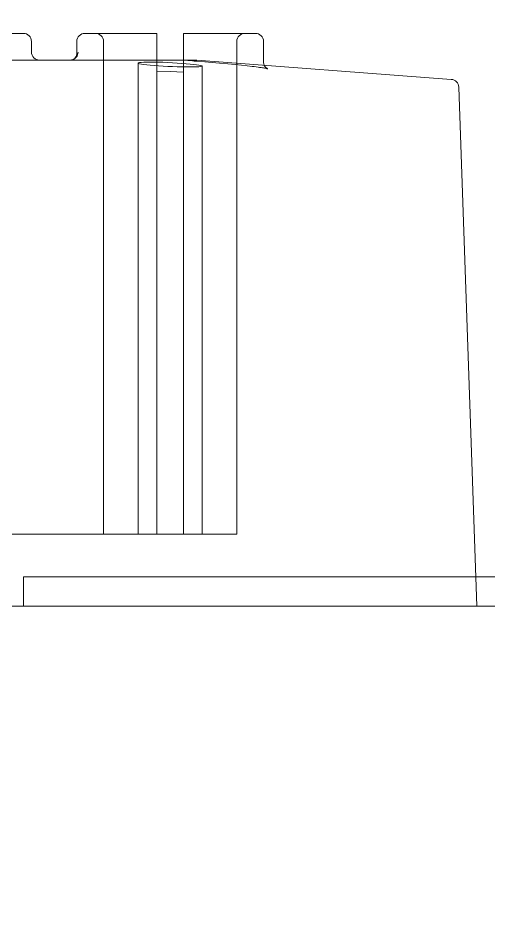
# Model space of a CAD drawing. Header units: millimetres. Extents: x -672 to 672, y -225 to 223.
# Drawn here: x 349.28 to 366.93, y -127.51 to -93.48 of the extents above; entities that cross this region are included whole.
import ezdxf
from ezdxf.lldxf.tags import DXFTag

# ---------------------------------------------------------------- set-up
doc = ezdxf.new("R2010")
doc.units = ezdxf.units.MM
doc.header["$MEASUREMENT"] = 0
doc.layers.add('layer 1', color=7, linetype='Continuous')
tags = doc.linetypes.add('New Line163', pattern=[0.2, 0.1, -0.1]).pattern_tags.tags
tags[6:7] = [DXFTag(74, 4), DXFTag(75, 0), DXFTag(340, '0'), DXFTag(46, 1.0), DXFTag(50, 0.0), DXFTag(44, 0.0), DXFTag(45, 0.0)]
tags[4:5] = [DXFTag(74, 4), DXFTag(75, 0), DXFTag(340, '0'), DXFTag(46, 1.0), DXFTag(50, 0.0), DXFTag(44, 0.0), DXFTag(45, 0.0)]
tags = doc.linetypes.add('New Line166', pattern=[0.2, 0.1, -0.1]).pattern_tags.tags
tags[6:7] = [DXFTag(74, 4), DXFTag(75, 0), DXFTag(340, '0'), DXFTag(46, 1.0), DXFTag(50, 0.0), DXFTag(44, 0.0), DXFTag(45, 0.0)]
tags[4:5] = [DXFTag(74, 4), DXFTag(75, 0), DXFTag(340, '0'), DXFTag(46, 1.0), DXFTag(50, 0.0), DXFTag(44, 0.0), DXFTag(45, 0.0)]
tags = doc.linetypes.add('New Line167', pattern=[0.2, 0.1, -0.1]).pattern_tags.tags
tags[6:7] = [DXFTag(74, 4), DXFTag(75, 0), DXFTag(340, '0'), DXFTag(46, 1.0), DXFTag(50, 0.0), DXFTag(44, 0.0), DXFTag(45, 0.0)]
tags[4:5] = [DXFTag(74, 4), DXFTag(75, 0), DXFTag(340, '0'), DXFTag(46, 1.0), DXFTag(50, 0.0), DXFTag(44, 0.0), DXFTag(45, 0.0)]
tags = doc.linetypes.add('New Line168', pattern=[0.2, 0.1, -0.1]).pattern_tags.tags
tags[6:7] = [DXFTag(74, 4), DXFTag(75, 0), DXFTag(340, '0'), DXFTag(46, 1.0), DXFTag(50, 0.0), DXFTag(44, 0.0), DXFTag(45, 0.0)]
tags[4:5] = [DXFTag(74, 4), DXFTag(75, 0), DXFTag(340, '0'), DXFTag(46, 1.0), DXFTag(50, 0.0), DXFTag(44, 0.0), DXFTag(45, 0.0)]
tags = doc.linetypes.add('New Line169', pattern=[0.2, 0.1, -0.1]).pattern_tags.tags
tags[6:7] = [DXFTag(74, 4), DXFTag(75, 0), DXFTag(340, '0'), DXFTag(46, 1.0), DXFTag(50, 0.0), DXFTag(44, 0.0), DXFTag(45, 0.0)]
tags[4:5] = [DXFTag(74, 4), DXFTag(75, 0), DXFTag(340, '0'), DXFTag(46, 1.0), DXFTag(50, 0.0), DXFTag(44, 0.0), DXFTag(45, 0.0)]
tags = doc.linetypes.add('New Line172', pattern=[0.2, 0.1, -0.1]).pattern_tags.tags
tags[6:7] = [DXFTag(74, 4), DXFTag(75, 0), DXFTag(340, '0'), DXFTag(46, 1.0), DXFTag(50, 0.0), DXFTag(44, 0.0), DXFTag(45, 0.0)]
tags[4:5] = [DXFTag(74, 4), DXFTag(75, 0), DXFTag(340, '0'), DXFTag(46, 1.0), DXFTag(50, 0.0), DXFTag(44, 0.0), DXFTag(45, 0.0)]
tags = doc.linetypes.add('New Line181', pattern=[0.2, 0.1, -0.1]).pattern_tags.tags
tags[6:7] = [DXFTag(74, 4), DXFTag(75, 0), DXFTag(340, '0'), DXFTag(46, 1.0), DXFTag(50, 0.0), DXFTag(44, 0.0), DXFTag(45, 0.0)]
tags[4:5] = [DXFTag(74, 4), DXFTag(75, 0), DXFTag(340, '0'), DXFTag(46, 1.0), DXFTag(50, 0.0), DXFTag(44, 0.0), DXFTag(45, 0.0)]
tags = doc.linetypes.add('New Line183', pattern=[0.2, 0.1, -0.1]).pattern_tags.tags
tags[6:7] = [DXFTag(74, 4), DXFTag(75, 0), DXFTag(340, '0'), DXFTag(46, 1.0), DXFTag(50, 0.0), DXFTag(44, 0.0), DXFTag(45, 0.0)]
tags[4:5] = [DXFTag(74, 4), DXFTag(75, 0), DXFTag(340, '0'), DXFTag(46, 1.0), DXFTag(50, 0.0), DXFTag(44, 0.0), DXFTag(45, 0.0)]
tags = doc.linetypes.add('New Line184', pattern=[0.2, 0.1, -0.1]).pattern_tags.tags
tags[6:7] = [DXFTag(74, 4), DXFTag(75, 0), DXFTag(340, '0'), DXFTag(46, 1.0), DXFTag(50, 0.0), DXFTag(44, 0.0), DXFTag(45, 0.0)]
tags[4:5] = [DXFTag(74, 4), DXFTag(75, 0), DXFTag(340, '0'), DXFTag(46, 1.0), DXFTag(50, 0.0), DXFTag(44, 0.0), DXFTag(45, 0.0)]
tags = doc.linetypes.add('New Line188', pattern=[0.2, 0.1, -0.1]).pattern_tags.tags
tags[6:7] = [DXFTag(74, 4), DXFTag(75, 0), DXFTag(340, '0'), DXFTag(46, 1.0), DXFTag(50, 0.0), DXFTag(44, 0.0), DXFTag(45, 0.0)]
tags[4:5] = [DXFTag(74, 4), DXFTag(75, 0), DXFTag(340, '0'), DXFTag(46, 1.0), DXFTag(50, 0.0), DXFTag(44, 0.0), DXFTag(45, 0.0)]
tags = doc.linetypes.add('New Line189', pattern=[0.2, 0.1, -0.1]).pattern_tags.tags
tags[6:7] = [DXFTag(74, 4), DXFTag(75, 0), DXFTag(340, '0'), DXFTag(46, 1.0), DXFTag(50, 0.0), DXFTag(44, 0.0), DXFTag(45, 0.0)]
tags[4:5] = [DXFTag(74, 4), DXFTag(75, 0), DXFTag(340, '0'), DXFTag(46, 1.0), DXFTag(50, 0.0), DXFTag(44, 0.0), DXFTag(45, 0.0)]
tags = doc.linetypes.add('New Line191', pattern=[0.2, 0.1, -0.1]).pattern_tags.tags
tags[6:7] = [DXFTag(74, 4), DXFTag(75, 0), DXFTag(340, '0'), DXFTag(46, 1.0), DXFTag(50, 0.0), DXFTag(44, 0.0), DXFTag(45, 0.0)]
tags[4:5] = [DXFTag(74, 4), DXFTag(75, 0), DXFTag(340, '0'), DXFTag(46, 1.0), DXFTag(50, 0.0), DXFTag(44, 0.0), DXFTag(45, 0.0)]
tags = doc.linetypes.add('New Line192', pattern=[0.2, 0.1, -0.1]).pattern_tags.tags
tags[6:7] = [DXFTag(74, 4), DXFTag(75, 0), DXFTag(340, '0'), DXFTag(46, 1.0), DXFTag(50, 0.0), DXFTag(44, 0.0), DXFTag(45, 0.0)]
tags[4:5] = [DXFTag(74, 4), DXFTag(75, 0), DXFTag(340, '0'), DXFTag(46, 1.0), DXFTag(50, 0.0), DXFTag(44, 0.0), DXFTag(45, 0.0)]
tags = doc.linetypes.add('New Line193', pattern=[0.2, 0.1, -0.1]).pattern_tags.tags
tags[6:7] = [DXFTag(74, 4), DXFTag(75, 0), DXFTag(340, '0'), DXFTag(46, 1.0), DXFTag(50, 0.0), DXFTag(44, 0.0), DXFTag(45, 0.0)]
tags[4:5] = [DXFTag(74, 4), DXFTag(75, 0), DXFTag(340, '0'), DXFTag(46, 1.0), DXFTag(50, 0.0), DXFTag(44, 0.0), DXFTag(45, 0.0)]
tags = doc.linetypes.add('New Line209', pattern=[0.2, 0.1, -0.1]).pattern_tags.tags
tags[6:7] = [DXFTag(74, 4), DXFTag(75, 0), DXFTag(340, '0'), DXFTag(46, 1.0), DXFTag(50, 0.0), DXFTag(44, 0.0), DXFTag(45, 0.0)]
tags[4:5] = [DXFTag(74, 4), DXFTag(75, 0), DXFTag(340, '0'), DXFTag(46, 1.0), DXFTag(50, 0.0), DXFTag(44, 0.0), DXFTag(45, 0.0)]
tags = doc.linetypes.add('New Line210', pattern=[0.2, 0.1, -0.1]).pattern_tags.tags
tags[6:7] = [DXFTag(74, 4), DXFTag(75, 0), DXFTag(340, '0'), DXFTag(46, 1.0), DXFTag(50, 0.0), DXFTag(44, 0.0), DXFTag(45, 0.0)]
tags[4:5] = [DXFTag(74, 4), DXFTag(75, 0), DXFTag(340, '0'), DXFTag(46, 1.0), DXFTag(50, 0.0), DXFTag(44, 0.0), DXFTag(45, 0.0)]
tags = doc.linetypes.add('New Line211', pattern=[0.2, 0.1, -0.1]).pattern_tags.tags
tags[6:7] = [DXFTag(74, 4), DXFTag(75, 0), DXFTag(340, '0'), DXFTag(46, 1.0), DXFTag(50, 0.0), DXFTag(44, 0.0), DXFTag(45, 0.0)]
tags[4:5] = [DXFTag(74, 4), DXFTag(75, 0), DXFTag(340, '0'), DXFTag(46, 1.0), DXFTag(50, 0.0), DXFTag(44, 0.0), DXFTag(45, 0.0)]
tags = doc.linetypes.add('New Line212', pattern=[0.2, 0.1, -0.1]).pattern_tags.tags
tags[6:7] = [DXFTag(74, 4), DXFTag(75, 0), DXFTag(340, '0'), DXFTag(46, 1.0), DXFTag(50, 0.0), DXFTag(44, 0.0), DXFTag(45, 0.0)]
tags[4:5] = [DXFTag(74, 4), DXFTag(75, 0), DXFTag(340, '0'), DXFTag(46, 1.0), DXFTag(50, 0.0), DXFTag(44, 0.0), DXFTag(45, 0.0)]
tags = doc.linetypes.add('New Line213', pattern=[0.2, 0.1, -0.1]).pattern_tags.tags
tags[6:7] = [DXFTag(74, 4), DXFTag(75, 0), DXFTag(340, '0'), DXFTag(46, 1.0), DXFTag(50, 0.0), DXFTag(44, 0.0), DXFTag(45, 0.0)]
tags[4:5] = [DXFTag(74, 4), DXFTag(75, 0), DXFTag(340, '0'), DXFTag(46, 1.0), DXFTag(50, 0.0), DXFTag(44, 0.0), DXFTag(45, 0.0)]
tags = doc.linetypes.add('New Line214', pattern=[0.2, 0.1, -0.1]).pattern_tags.tags
tags[6:7] = [DXFTag(74, 4), DXFTag(75, 0), DXFTag(340, '0'), DXFTag(46, 1.0), DXFTag(50, 0.0), DXFTag(44, 0.0), DXFTag(45, 0.0)]
tags[4:5] = [DXFTag(74, 4), DXFTag(75, 0), DXFTag(340, '0'), DXFTag(46, 1.0), DXFTag(50, 0.0), DXFTag(44, 0.0), DXFTag(45, 0.0)]
tags = doc.linetypes.add('New Line215', pattern=[0.2, 0.1, -0.1]).pattern_tags.tags
tags[6:7] = [DXFTag(74, 4), DXFTag(75, 0), DXFTag(340, '0'), DXFTag(46, 1.0), DXFTag(50, 0.0), DXFTag(44, 0.0), DXFTag(45, 0.0)]
tags[4:5] = [DXFTag(74, 4), DXFTag(75, 0), DXFTag(340, '0'), DXFTag(46, 1.0), DXFTag(50, 0.0), DXFTag(44, 0.0), DXFTag(45, 0.0)]
tags = doc.linetypes.add('New Line216', pattern=[0.2, 0.1, -0.1]).pattern_tags.tags
tags[6:7] = [DXFTag(74, 4), DXFTag(75, 0), DXFTag(340, '0'), DXFTag(46, 1.0), DXFTag(50, 0.0), DXFTag(44, 0.0), DXFTag(45, 0.0)]
tags[4:5] = [DXFTag(74, 4), DXFTag(75, 0), DXFTag(340, '0'), DXFTag(46, 1.0), DXFTag(50, 0.0), DXFTag(44, 0.0), DXFTag(45, 0.0)]
tags = doc.linetypes.add('New Line217', pattern=[0.2, 0.1, -0.1]).pattern_tags.tags
tags[6:7] = [DXFTag(74, 4), DXFTag(75, 0), DXFTag(340, '0'), DXFTag(46, 1.0), DXFTag(50, 0.0), DXFTag(44, 0.0), DXFTag(45, 0.0)]
tags[4:5] = [DXFTag(74, 4), DXFTag(75, 0), DXFTag(340, '0'), DXFTag(46, 1.0), DXFTag(50, 0.0), DXFTag(44, 0.0), DXFTag(45, 0.0)]
tags = doc.linetypes.add('New Line218', pattern=[0.2, 0.1, -0.1]).pattern_tags.tags
tags[6:7] = [DXFTag(74, 4), DXFTag(75, 0), DXFTag(340, '0'), DXFTag(46, 1.0), DXFTag(50, 0.0), DXFTag(44, 0.0), DXFTag(45, 0.0)]
tags[4:5] = [DXFTag(74, 4), DXFTag(75, 0), DXFTag(340, '0'), DXFTag(46, 1.0), DXFTag(50, 0.0), DXFTag(44, 0.0), DXFTag(45, 0.0)]
tags = doc.linetypes.add('New Line219', pattern=[0.2, 0.1, -0.1]).pattern_tags.tags
tags[6:7] = [DXFTag(74, 4), DXFTag(75, 0), DXFTag(340, '0'), DXFTag(46, 1.0), DXFTag(50, 0.0), DXFTag(44, 0.0), DXFTag(45, 0.0)]
tags[4:5] = [DXFTag(74, 4), DXFTag(75, 0), DXFTag(340, '0'), DXFTag(46, 1.0), DXFTag(50, 0.0), DXFTag(44, 0.0), DXFTag(45, 0.0)]
tags = doc.linetypes.add('New Line220', pattern=[0.2, 0.1, -0.1]).pattern_tags.tags
tags[6:7] = [DXFTag(74, 4), DXFTag(75, 0), DXFTag(340, '0'), DXFTag(46, 1.0), DXFTag(50, 0.0), DXFTag(44, 0.0), DXFTag(45, 0.0)]
tags[4:5] = [DXFTag(74, 4), DXFTag(75, 0), DXFTag(340, '0'), DXFTag(46, 1.0), DXFTag(50, 0.0), DXFTag(44, 0.0), DXFTag(45, 0.0)]
tags = doc.linetypes.add('New Line221', pattern=[0.2, 0.1, -0.1]).pattern_tags.tags
tags[6:7] = [DXFTag(74, 4), DXFTag(75, 0), DXFTag(340, '0'), DXFTag(46, 1.0), DXFTag(50, 0.0), DXFTag(44, 0.0), DXFTag(45, 0.0)]
tags[4:5] = [DXFTag(74, 4), DXFTag(75, 0), DXFTag(340, '0'), DXFTag(46, 1.0), DXFTag(50, 0.0), DXFTag(44, 0.0), DXFTag(45, 0.0)]
tags = doc.linetypes.add('New Line226', pattern=[0.2, 0.1, -0.1]).pattern_tags.tags
tags[6:7] = [DXFTag(74, 4), DXFTag(75, 0), DXFTag(340, '0'), DXFTag(46, 1.0), DXFTag(50, 0.0), DXFTag(44, 0.0), DXFTag(45, 0.0)]
tags[4:5] = [DXFTag(74, 4), DXFTag(75, 0), DXFTag(340, '0'), DXFTag(46, 1.0), DXFTag(50, 0.0), DXFTag(44, 0.0), DXFTag(45, 0.0)]
tags = doc.linetypes.add('New Line227', pattern=[0.2, 0.1, -0.1]).pattern_tags.tags
tags[6:7] = [DXFTag(74, 4), DXFTag(75, 0), DXFTag(340, '0'), DXFTag(46, 1.0), DXFTag(50, 0.0), DXFTag(44, 0.0), DXFTag(45, 0.0)]
tags[4:5] = [DXFTag(74, 4), DXFTag(75, 0), DXFTag(340, '0'), DXFTag(46, 1.0), DXFTag(50, 0.0), DXFTag(44, 0.0), DXFTag(45, 0.0)]
tags = doc.linetypes.add('New Line228', pattern=[0.2, 0.1, -0.1]).pattern_tags.tags
tags[6:7] = [DXFTag(74, 4), DXFTag(75, 0), DXFTag(340, '0'), DXFTag(46, 1.0), DXFTag(50, 0.0), DXFTag(44, 0.0), DXFTag(45, 0.0)]
tags[4:5] = [DXFTag(74, 4), DXFTag(75, 0), DXFTag(340, '0'), DXFTag(46, 1.0), DXFTag(50, 0.0), DXFTag(44, 0.0), DXFTag(45, 0.0)]
tags = doc.linetypes.add('New Line229', pattern=[0.2, 0.1, -0.1]).pattern_tags.tags
tags[6:7] = [DXFTag(74, 4), DXFTag(75, 0), DXFTag(340, '0'), DXFTag(46, 1.0), DXFTag(50, 0.0), DXFTag(44, 0.0), DXFTag(45, 0.0)]
tags[4:5] = [DXFTag(74, 4), DXFTag(75, 0), DXFTag(340, '0'), DXFTag(46, 1.0), DXFTag(50, 0.0), DXFTag(44, 0.0), DXFTag(45, 0.0)]
tags = doc.linetypes.add('New Line230', pattern=[0.2, 0.1, -0.1]).pattern_tags.tags
tags[6:7] = [DXFTag(74, 4), DXFTag(75, 0), DXFTag(340, '0'), DXFTag(46, 1.0), DXFTag(50, 0.0), DXFTag(44, 0.0), DXFTag(45, 0.0)]
tags[4:5] = [DXFTag(74, 4), DXFTag(75, 0), DXFTag(340, '0'), DXFTag(46, 1.0), DXFTag(50, 0.0), DXFTag(44, 0.0), DXFTag(45, 0.0)]
tags = doc.linetypes.add('New Line231', pattern=[0.2, 0.1, -0.1]).pattern_tags.tags
tags[6:7] = [DXFTag(74, 4), DXFTag(75, 0), DXFTag(340, '0'), DXFTag(46, 1.0), DXFTag(50, 0.0), DXFTag(44, 0.0), DXFTag(45, 0.0)]
tags[4:5] = [DXFTag(74, 4), DXFTag(75, 0), DXFTag(340, '0'), DXFTag(46, 1.0), DXFTag(50, 0.0), DXFTag(44, 0.0), DXFTag(45, 0.0)]
tags = doc.linetypes.add('New Line232', pattern=[0.2, 0.1, -0.1]).pattern_tags.tags
tags[6:7] = [DXFTag(74, 4), DXFTag(75, 0), DXFTag(340, '0'), DXFTag(46, 1.0), DXFTag(50, 0.0), DXFTag(44, 0.0), DXFTag(45, 0.0)]
tags[4:5] = [DXFTag(74, 4), DXFTag(75, 0), DXFTag(340, '0'), DXFTag(46, 1.0), DXFTag(50, 0.0), DXFTag(44, 0.0), DXFTag(45, 0.0)]
tags = doc.linetypes.add('New Line239', pattern=[0.2, 0.1, -0.1]).pattern_tags.tags
tags[6:7] = [DXFTag(74, 4), DXFTag(75, 0), DXFTag(340, '0'), DXFTag(46, 1.0), DXFTag(50, 0.0), DXFTag(44, 0.0), DXFTag(45, 0.0)]
tags[4:5] = [DXFTag(74, 4), DXFTag(75, 0), DXFTag(340, '0'), DXFTag(46, 1.0), DXFTag(50, 0.0), DXFTag(44, 0.0), DXFTag(45, 0.0)]
tags = doc.linetypes.add('New Line240', pattern=[0.2, 0.1, -0.1]).pattern_tags.tags
tags[6:7] = [DXFTag(74, 4), DXFTag(75, 0), DXFTag(340, '0'), DXFTag(46, 1.0), DXFTag(50, 0.0), DXFTag(44, 0.0), DXFTag(45, 0.0)]
tags[4:5] = [DXFTag(74, 4), DXFTag(75, 0), DXFTag(340, '0'), DXFTag(46, 1.0), DXFTag(50, 0.0), DXFTag(44, 0.0), DXFTag(45, 0.0)]
tags = doc.linetypes.add('New Line241', pattern=[0.2, 0.1, -0.1]).pattern_tags.tags
tags[6:7] = [DXFTag(74, 4), DXFTag(75, 0), DXFTag(340, '0'), DXFTag(46, 1.0), DXFTag(50, 0.0), DXFTag(44, 0.0), DXFTag(45, 0.0)]
tags[4:5] = [DXFTag(74, 4), DXFTag(75, 0), DXFTag(340, '0'), DXFTag(46, 1.0), DXFTag(50, 0.0), DXFTag(44, 0.0), DXFTag(45, 0.0)]
tags = doc.linetypes.add('New Line242', pattern=[0.2, 0.1, -0.1]).pattern_tags.tags
tags[6:7] = [DXFTag(74, 4), DXFTag(75, 0), DXFTag(340, '0'), DXFTag(46, 1.0), DXFTag(50, 0.0), DXFTag(44, 0.0), DXFTag(45, 0.0)]
tags[4:5] = [DXFTag(74, 4), DXFTag(75, 0), DXFTag(340, '0'), DXFTag(46, 1.0), DXFTag(50, 0.0), DXFTag(44, 0.0), DXFTag(45, 0.0)]
tags = doc.linetypes.add('New Line243', pattern=[0.2, 0.1, -0.1]).pattern_tags.tags
tags[6:7] = [DXFTag(74, 4), DXFTag(75, 0), DXFTag(340, '0'), DXFTag(46, 1.0), DXFTag(50, 0.0), DXFTag(44, 0.0), DXFTag(45, 0.0)]
tags[4:5] = [DXFTag(74, 4), DXFTag(75, 0), DXFTag(340, '0'), DXFTag(46, 1.0), DXFTag(50, 0.0), DXFTag(44, 0.0), DXFTag(45, 0.0)]
tags = doc.linetypes.add('New Line244', pattern=[0.2, 0.1, -0.1]).pattern_tags.tags
tags[6:7] = [DXFTag(74, 4), DXFTag(75, 0), DXFTag(340, '0'), DXFTag(46, 1.0), DXFTag(50, 0.0), DXFTag(44, 0.0), DXFTag(45, 0.0)]
tags[4:5] = [DXFTag(74, 4), DXFTag(75, 0), DXFTag(340, '0'), DXFTag(46, 1.0), DXFTag(50, 0.0), DXFTag(44, 0.0), DXFTag(45, 0.0)]
tags = doc.linetypes.add('New Line245', pattern=[0.2, 0.1, -0.1]).pattern_tags.tags
tags[6:7] = [DXFTag(74, 4), DXFTag(75, 0), DXFTag(340, '0'), DXFTag(46, 1.0), DXFTag(50, 0.0), DXFTag(44, 0.0), DXFTag(45, 0.0)]
tags[4:5] = [DXFTag(74, 4), DXFTag(75, 0), DXFTag(340, '0'), DXFTag(46, 1.0), DXFTag(50, 0.0), DXFTag(44, 0.0), DXFTag(45, 0.0)]
tags = doc.linetypes.add('New Line246', pattern=[0.2, 0.1, -0.1]).pattern_tags.tags
tags[6:7] = [DXFTag(74, 4), DXFTag(75, 0), DXFTag(340, '0'), DXFTag(46, 1.0), DXFTag(50, 0.0), DXFTag(44, 0.0), DXFTag(45, 0.0)]
tags[4:5] = [DXFTag(74, 4), DXFTag(75, 0), DXFTag(340, '0'), DXFTag(46, 1.0), DXFTag(50, 0.0), DXFTag(44, 0.0), DXFTag(45, 0.0)]
tags = doc.linetypes.add('New Line247', pattern=[0.2, 0.1, -0.1]).pattern_tags.tags
tags[6:7] = [DXFTag(74, 4), DXFTag(75, 0), DXFTag(340, '0'), DXFTag(46, 1.0), DXFTag(50, 0.0), DXFTag(44, 0.0), DXFTag(45, 0.0)]
tags[4:5] = [DXFTag(74, 4), DXFTag(75, 0), DXFTag(340, '0'), DXFTag(46, 1.0), DXFTag(50, 0.0), DXFTag(44, 0.0), DXFTag(45, 0.0)]
tags = doc.linetypes.add('New Line248', pattern=[0.2, 0.1, -0.1]).pattern_tags.tags
tags[6:7] = [DXFTag(74, 4), DXFTag(75, 0), DXFTag(340, '0'), DXFTag(46, 1.0), DXFTag(50, 0.0), DXFTag(44, 0.0), DXFTag(45, 0.0)]
tags[4:5] = [DXFTag(74, 4), DXFTag(75, 0), DXFTag(340, '0'), DXFTag(46, 1.0), DXFTag(50, 0.0), DXFTag(44, 0.0), DXFTag(45, 0.0)]
tags = doc.linetypes.add('New Line249', pattern=[0.2, 0.1, -0.1]).pattern_tags.tags
tags[6:7] = [DXFTag(74, 4), DXFTag(75, 0), DXFTag(340, '0'), DXFTag(46, 1.0), DXFTag(50, 0.0), DXFTag(44, 0.0), DXFTag(45, 0.0)]
tags[4:5] = [DXFTag(74, 4), DXFTag(75, 0), DXFTag(340, '0'), DXFTag(46, 1.0), DXFTag(50, 0.0), DXFTag(44, 0.0), DXFTag(45, 0.0)]
tags = doc.linetypes.add('New Line250', pattern=[0.2, 0.1, -0.1]).pattern_tags.tags
tags[6:7] = [DXFTag(74, 4), DXFTag(75, 0), DXFTag(340, '0'), DXFTag(46, 1.0), DXFTag(50, 0.0), DXFTag(44, 0.0), DXFTag(45, 0.0)]
tags[4:5] = [DXFTag(74, 4), DXFTag(75, 0), DXFTag(340, '0'), DXFTag(46, 1.0), DXFTag(50, 0.0), DXFTag(44, 0.0), DXFTag(45, 0.0)]
tags = doc.linetypes.add('New Line251', pattern=[0.2, 0.1, -0.1]).pattern_tags.tags
tags[6:7] = [DXFTag(74, 4), DXFTag(75, 0), DXFTag(340, '0'), DXFTag(46, 1.0), DXFTag(50, 0.0), DXFTag(44, 0.0), DXFTag(45, 0.0)]
tags[4:5] = [DXFTag(74, 4), DXFTag(75, 0), DXFTag(340, '0'), DXFTag(46, 1.0), DXFTag(50, 0.0), DXFTag(44, 0.0), DXFTag(45, 0.0)]
tags = doc.linetypes.add('New Line252', pattern=[0.2, 0.1, -0.1]).pattern_tags.tags
tags[6:7] = [DXFTag(74, 4), DXFTag(75, 0), DXFTag(340, '0'), DXFTag(46, 1.0), DXFTag(50, 0.0), DXFTag(44, 0.0), DXFTag(45, 0.0)]
tags[4:5] = [DXFTag(74, 4), DXFTag(75, 0), DXFTag(340, '0'), DXFTag(46, 1.0), DXFTag(50, 0.0), DXFTag(44, 0.0), DXFTag(45, 0.0)]
tags = doc.linetypes.add('New Line286', pattern=[0.2, 0.1, -0.1]).pattern_tags.tags
tags[6:7] = [DXFTag(74, 4), DXFTag(75, 0), DXFTag(340, '0'), DXFTag(46, 1.0), DXFTag(50, 0.0), DXFTag(44, 0.0), DXFTag(45, 0.0)]
tags[4:5] = [DXFTag(74, 4), DXFTag(75, 0), DXFTag(340, '0'), DXFTag(46, 1.0), DXFTag(50, 0.0), DXFTag(44, 0.0), DXFTag(45, 0.0)]
tags = doc.linetypes.add('New Line287', pattern=[0.2, 0.1, -0.1]).pattern_tags.tags
tags[6:7] = [DXFTag(74, 4), DXFTag(75, 0), DXFTag(340, '0'), DXFTag(46, 1.0), DXFTag(50, 0.0), DXFTag(44, 0.0), DXFTag(45, 0.0)]
tags[4:5] = [DXFTag(74, 4), DXFTag(75, 0), DXFTag(340, '0'), DXFTag(46, 1.0), DXFTag(50, 0.0), DXFTag(44, 0.0), DXFTag(45, 0.0)]
tags = doc.linetypes.add('New Line288', pattern=[0.2, 0.1, -0.1]).pattern_tags.tags
tags[6:7] = [DXFTag(74, 4), DXFTag(75, 0), DXFTag(340, '0'), DXFTag(46, 1.0), DXFTag(50, 0.0), DXFTag(44, 0.0), DXFTag(45, 0.0)]
tags[4:5] = [DXFTag(74, 4), DXFTag(75, 0), DXFTag(340, '0'), DXFTag(46, 1.0), DXFTag(50, 0.0), DXFTag(44, 0.0), DXFTag(45, 0.0)]
tags = doc.linetypes.add('New Line289', pattern=[0.2, 0.1, -0.1]).pattern_tags.tags
tags[6:7] = [DXFTag(74, 4), DXFTag(75, 0), DXFTag(340, '0'), DXFTag(46, 1.0), DXFTag(50, 0.0), DXFTag(44, 0.0), DXFTag(45, 0.0)]
tags[4:5] = [DXFTag(74, 4), DXFTag(75, 0), DXFTag(340, '0'), DXFTag(46, 1.0), DXFTag(50, 0.0), DXFTag(44, 0.0), DXFTag(45, 0.0)]
tags = doc.linetypes.add('New Line292', pattern=[0.2, 0.1, -0.1]).pattern_tags.tags
tags[6:7] = [DXFTag(74, 4), DXFTag(75, 0), DXFTag(340, '0'), DXFTag(46, 1.0), DXFTag(50, 0.0), DXFTag(44, 0.0), DXFTag(45, 0.0)]
tags[4:5] = [DXFTag(74, 4), DXFTag(75, 0), DXFTag(340, '0'), DXFTag(46, 1.0), DXFTag(50, 0.0), DXFTag(44, 0.0), DXFTag(45, 0.0)]
tags = doc.linetypes.add('New Line293', pattern=[0.2, 0.1, -0.1]).pattern_tags.tags
tags[6:7] = [DXFTag(74, 4), DXFTag(75, 0), DXFTag(340, '0'), DXFTag(46, 1.0), DXFTag(50, 0.0), DXFTag(44, 0.0), DXFTag(45, 0.0)]
tags[4:5] = [DXFTag(74, 4), DXFTag(75, 0), DXFTag(340, '0'), DXFTag(46, 1.0), DXFTag(50, 0.0), DXFTag(44, 0.0), DXFTag(45, 0.0)]
tags = doc.linetypes.add('New Line295', pattern=[0.2, 0.1, -0.1]).pattern_tags.tags
tags[6:7] = [DXFTag(74, 4), DXFTag(75, 0), DXFTag(340, '0'), DXFTag(46, 1.0), DXFTag(50, 0.0), DXFTag(44, 0.0), DXFTag(45, 0.0)]
tags[4:5] = [DXFTag(74, 4), DXFTag(75, 0), DXFTag(340, '0'), DXFTag(46, 1.0), DXFTag(50, 0.0), DXFTag(44, 0.0), DXFTag(45, 0.0)]

msp = doc.modelspace()

# ---------------------------------------------------------------- linework, layer by layer
at = {"layer": 'layer 1', "lineweight": 40}
msp.add_open_spline([(387.2219, 96.8213), (387.2219, 96.8213), (197.2219, 96.8213), (197.2219, 96.8213), (197.2219, 96.8213), (197.2219, -180.1787), (197.2219, -180.1787), (197.2219, -180.1787), (387.2219, -180.1787), (387.2219, -180.1787), (387.2219, -180.1787), (387.2219, 96.8213), (387.2219, 96.8213)], degree=3, knots=[0, 0, 0, 0, 0.25, 0.25, 0.25, 0.5, 0.5, 0.5, 0.75, 0.75, 0.75, 1, 1, 1, 1], dxfattribs=at)
at = {"layer": 'layer 1', "color": 8, "linetype": 'New Line184', "lineweight": 9}
msp.add_open_spline([(349.4797, -94.0528), (349.4797, -94.0528), (343.4797, -94.0528), (343.4797, -94.0528)], degree=3, dxfattribs=at)
at = {"layer": 'layer 1', "color": 8, "linetype": 'New Line289', "lineweight": 9}
msp.add_open_spline([(349.7797, -94.3528), (349.7797, -94.2732), (349.7481, -94.1969), (349.6919, -94.1407), (349.6356, -94.0844), (349.5593, -94.0528), (349.4797, -94.0528)], degree=3, knots=[0, 0, 0, 0, 0.5, 0.5, 0.5, 1, 1, 1, 1], dxfattribs=at)
at = {"layer": 'layer 1', "color": 8, "linetype": 'New Line287', "lineweight": 9}
msp.add_open_spline([(351.7797, -94.0528), (351.7002, -94.0528), (351.6238, -94.0844), (351.5676, -94.1407), (351.5113, -94.1969), (351.4797, -94.2732), (351.4797, -94.3528)], degree=3, knots=[0, 0, 0, 0, 0.5, 0.5, 0.5, 1, 1, 1, 1], dxfattribs=at)
at = {"layer": 'layer 1', "color": 8, "linetype": 'New Line188', "lineweight": 9}
msp.add_open_spline([(351.7802, -94.0528), (351.7802, -94.0528), (354.4797, -94.0528), (354.4797, -94.0528)], degree=3, dxfattribs=at)
at = {"layer": 'layer 1', "color": 8, "linetype": 'New Line293', "lineweight": 9}
msp.add_open_spline([(352.4797, -94.3528), (352.4797, -94.2732), (352.4481, -94.1969), (352.3919, -94.1407), (352.3356, -94.0844), (352.2593, -94.0528), (352.1797, -94.0528)], degree=3, knots=[0, 0, 0, 0, 0.5, 0.5, 0.5, 1, 1, 1, 1], dxfattribs=at)
at = {"layer": 'layer 1', "color": 8, "linetype": 'New Line246', "lineweight": 9}
msp.add_open_spline([(354.4797, -112.8528), (354.4797, -112.8528), (354.4797, -94.0528), (354.4797, -94.0528)], degree=3, dxfattribs=at)
at = {"layer": 'layer 1', "color": 8, "linetype": 'New Line183', "lineweight": 9}
msp.add_open_spline([(358.1793, -94.0528), (358.1793, -94.0528), (355.4797, -94.0528), (355.4797, -94.0528)], degree=3, dxfattribs=at)
at = {"layer": 'layer 1', "color": 8, "linetype": 'New Line247', "lineweight": 9}
msp.add_open_spline([(355.4797, -94.0528), (355.4797, -94.0528), (355.4797, -112.8528), (355.4797, -112.8528)], degree=3, dxfattribs=at)
at = {"layer": 'layer 1', "color": 8, "linetype": 'New Line292', "lineweight": 9}
msp.add_open_spline([(357.7797, -94.0528), (357.7002, -94.0528), (357.6238, -94.0844), (357.5676, -94.1407), (357.5113, -94.1969), (357.4797, -94.2732), (357.4797, -94.3528)], degree=3, knots=[0, 0, 0, 0, 0.5, 0.5, 0.5, 1, 1, 1, 1], dxfattribs=at)
at = {"layer": 'layer 1', "color": 8, "linetype": 'New Line286', "lineweight": 9}
msp.add_open_spline([(358.4797, -94.3528), (358.4797, -94.2732), (358.4481, -94.1969), (358.3919, -94.1407), (358.3356, -94.0844), (358.2593, -94.0528), (358.1797, -94.0528)], degree=3, knots=[0, 0, 0, 0, 0.5, 0.5, 0.5, 1, 1, 1, 1], dxfattribs=at)
at = {"layer": 'layer 1', "color": 8, "linetype": 'New Line240', "lineweight": 9}
msp.add_open_spline([(349.7797, -94.3528), (349.7797, -94.3528), (349.7797, -94.7528), (349.7797, -94.7528)], degree=3, dxfattribs=at)
at = {"layer": 'layer 1', "color": 8, "linetype": 'New Line243', "lineweight": 9}
msp.add_open_spline([(351.4797, -94.3528), (351.4797, -94.3528), (351.4797, -94.7984), (351.4797, -94.7984)], degree=3, dxfattribs=at)
at = {"layer": 'layer 1', "color": 8, "linetype": 'New Line244', "lineweight": 9}
msp.add_open_spline([(352.4797, -94.3528), (352.4797, -94.3528), (352.4797, -112.8528), (352.4797, -112.8528)], degree=3, dxfattribs=at)
at = {"layer": 'layer 1', "color": 8, "linetype": 'New Line250', "lineweight": 9}
msp.add_open_spline([(357.4797, -94.3528), (357.4797, -94.3528), (357.4797, -112.8528), (357.4797, -112.8528)], degree=3, dxfattribs=at)
at = {"layer": 'layer 1', "color": 8, "linetype": 'New Line251', "lineweight": 9}
msp.add_open_spline([(358.4797, -94.3528), (358.4797, -94.3528), (358.4797, -95.1283), (358.4797, -95.1283)], degree=3, dxfattribs=at)
at = {"layer": 'layer 1', "color": 8, "linetype": 'New Line295', "lineweight": 9}
msp.add_open_spline([(349.7797, -94.7528), (349.7797, -94.8323), (349.8113, -94.9087), (349.8676, -94.9649), (349.9238, -95.0212), (350.0002, -95.0528), (350.0797, -95.0528)], degree=3, knots=[0, 0, 0, 0, 0.5, 0.5, 0.5, 1, 1, 1, 1], dxfattribs=at)
at = {"layer": 'layer 1', "color": 8, "linetype": 'New Line248', "lineweight": 9}
msp.add_open_spline([(351.4797, -94.7988), (351.4797, -94.7988), (351.4787, -94.8223), (351.4787, -94.8223), (351.4787, -94.8223), (351.4663, -94.8839), (351.4663, -94.8839), (351.4663, -94.8839), (351.4435, -94.9353), (351.4435, -94.9353), (351.4435, -94.9353), (351.4156, -94.9752), (351.4156, -94.9752), (351.4156, -94.9752), (351.3877, -95.003), (351.3877, -95.003), (351.3877, -95.003), (351.3656, -95.0194), (351.3656, -95.0194), (351.3656, -95.0194), (351.3529, -95.0267), (351.3529, -95.0267), (351.3529, -95.0267), (351.3503, -95.0279), (351.3503, -95.0279)], degree=3, knots=[0, 0, 0, 0, 0.125, 0.125, 0.125, 0.25, 0.25, 0.25, 0.375, 0.375, 0.375, 0.5, 0.5, 0.5, 0.625, 0.625, 0.625, 0.75, 0.75, 0.75, 0.875, 0.875, 0.875, 1, 1, 1, 1], dxfattribs=at)
at = {"layer": 'layer 1', "color": 8, "linetype": 'New Line242', "lineweight": 9}
msp.add_open_spline([(351.5225, -94.8049), (351.5225, -94.8049), (351.5094, -94.8554), (351.5094, -94.8554), (351.5094, -94.8554), (351.4879, -94.9027), (351.4879, -94.9027), (351.4879, -94.9027), (351.4586, -94.9456), (351.4586, -94.9456), (351.4586, -94.9456), (351.4223, -94.9826), (351.4223, -94.9826), (351.4223, -94.9826), (351.3802, -95.0126), (351.3802, -95.0126), (351.3802, -95.0126), (351.3503, -95.0279), (351.3503, -95.0279)], degree=3, knots=[0, 0, 0, 0, 0.1666667, 0.1666667, 0.1666667, 0.3333333, 0.3333333, 0.3333333, 0.5, 0.5, 0.5, 0.6666667, 0.6666667, 0.6666667, 0.8333333, 0.8333333, 0.8333333, 1, 1, 1, 1], dxfattribs=at)
at = {"layer": 'layer 1', "color": 8, "linetype": 'New Line241', "lineweight": 9}
msp.add_open_spline([(351.5266, -94.7528), (351.5266, -94.7528), (351.5225, -94.8049), (351.5225, -94.8049)], degree=3, dxfattribs=at)
at = {"layer": 'layer 1', "color": 8, "linetype": 'New Line181', "lineweight": 9}
msp.add_open_spline([(232.9797, -95.0528), (232.9797, -95.0528), (355.9797, -95.0528), (355.9797, -95.0528)], degree=3, dxfattribs=at)
at = {"layer": 'layer 1', "color": 8, "linetype": 'New Line166', "lineweight": 9}
msp.add_open_spline([(351.3336, -95.0347), (351.3336, -95.0347), (351.2838, -95.0482), (351.2838, -95.0482), (351.2838, -95.0482), (351.2324, -95.0528), (351.2324, -95.0528)], degree=3, knots=[0, 0, 0, 0, 0.5, 0.5, 0.5, 1, 1, 1, 1], dxfattribs=at)
at = {"layer": 'layer 1', "color": 8, "linetype": 'New Line193', "lineweight": 9}
msp.add_open_spline([(351.3503, -95.0279), (351.3503, -95.0279), (351.3336, -95.0347), (351.3336, -95.0347)], degree=3, dxfattribs=at)
at = {"layer": 'layer 1', "color": 8, "linetype": 'New Line209', "lineweight": 9}
msp.add_open_spline([(355.2446, -95.1664), (355.2446, -95.1664), (355.0671, -95.1555), (355.0671, -95.1555), (355.0671, -95.1555), (354.8877, -95.1462), (354.8877, -95.1462), (354.8877, -95.1462), (354.7105, -95.1387), (354.7105, -95.1387), (354.7105, -95.1387), (354.5394, -95.1332), (354.5394, -95.1332), (354.5394, -95.1332), (354.3782, -95.1299), (354.3782, -95.1299), (354.3782, -95.1299), (354.2304, -95.129), (354.2304, -95.129), (354.2304, -95.129), (354.0994, -95.1305), (354.0994, -95.1305), (354.0994, -95.1305), (353.9879, -95.1343), (353.9879, -95.1343), (353.9879, -95.1343), (353.8984, -95.1403), (353.8984, -95.1403), (353.8984, -95.1403), (353.833, -95.1484), (353.833, -95.1484), (353.833, -95.1484), (353.7931, -95.1581), (353.7931, -95.1581), (353.7931, -95.1581), (353.7797, -95.1693), (353.7797, -95.1693)], degree=3, knots=[0, 0, 0, 0, 0.0833333, 0.0833333, 0.0833333, 0.1666667, 0.1666667, 0.1666667, 0.25, 0.25, 0.25, 0.3333333, 0.3333333, 0.3333333, 0.4166667, 0.4166667, 0.4166667, 0.5, 0.5, 0.5, 0.5833333, 0.5833333, 0.5833333, 0.6666667, 0.6666667, 0.6666667, 0.75, 0.75, 0.75, 0.8333333, 0.8333333, 0.8333333, 0.9166667, 0.9166667, 0.9166667, 1, 1, 1, 1], dxfattribs=at)
at = {"layer": 'layer 1', "color": 8, "linetype": 'New Line215', "lineweight": 9}
msp.add_open_spline([(354.3811, -95.2608), (354.3811, -95.2608), (354.2327, -95.2485), (354.2327, -95.2485), (354.2327, -95.2485), (354.1009, -95.2355), (354.1009, -95.2355), (354.1009, -95.2355), (353.9888, -95.222), (353.9888, -95.222), (353.9888, -95.222), (353.8989, -95.2083), (353.8989, -95.2083), (353.8989, -95.2083), (353.8332, -95.1947), (353.8332, -95.1947), (353.8332, -95.1947), (353.7932, -95.1816), (353.7932, -95.1816), (353.7932, -95.1816), (353.7797, -95.1693), (353.7797, -95.1693)], degree=3, knots=[0, 0, 0, 0, 0.1428571, 0.1428571, 0.1428571, 0.2857143, 0.2857143, 0.2857143, 0.4285714, 0.4285714, 0.4285714, 0.5714286, 0.5714286, 0.5714286, 0.7142857, 0.7142857, 0.7142857, 0.8571429, 0.8571429, 0.8571429, 1, 1, 1, 1], dxfattribs=at)
at = {"layer": 'layer 1', "color": 8, "linetype": 'New Line245', "lineweight": 9}
msp.add_open_spline([(353.7797, -95.1693), (353.7797, -95.1693), (353.7797, -112.8528), (353.7797, -112.8528)], degree=3, dxfattribs=at)
at = {"layer": 'layer 1', "color": 8, "linetype": 'New Line167', "lineweight": 9}
msp.add_open_spline([(353.7931, -95.1581), (353.7931, -95.1581), (353.8331, -95.1483), (353.8331, -95.1483)], degree=3, dxfattribs=at)
at = {"layer": 'layer 1', "color": 8, "linetype": 'New Line189', "lineweight": 9}
msp.add_open_spline([(354.231, -95.129), (354.231, -95.129), (354.3788, -95.1299), (354.3788, -95.1299)], degree=3, dxfattribs=at)
at = {"layer": 'layer 1', "color": 8, "linetype": 'New Line210', "lineweight": 9}
msp.add_open_spline([(354.3811, -95.2608), (354.3811, -95.2608), (354.543, -95.2722), (354.543, -95.2722), (354.543, -95.2722), (354.7145, -95.2824), (354.7145, -95.2824), (354.7145, -95.2824), (354.8919, -95.2913), (354.8919, -95.2913), (354.8919, -95.2913), (355.0713, -95.2987), (355.0713, -95.2987), (355.0713, -95.2987), (355.2485, -95.3046), (355.2485, -95.3046), (355.2485, -95.3046), (355.4196, -95.3088), (355.4196, -95.3088)], degree=3, knots=[0, 0, 0, 0, 0.1666667, 0.1666667, 0.1666667, 0.3333333, 0.3333333, 0.3333333, 0.5, 0.5, 0.5, 0.6666667, 0.6666667, 0.6666667, 0.8333333, 0.8333333, 0.8333333, 1, 1, 1, 1], dxfattribs=at)
at = {"layer": 'layer 1', "color": 8, "linetype": 'New Line211', "lineweight": 9}
msp.add_open_spline([(355.2446, -95.1664), (355.2446, -95.1664), (355.4161, -95.1785), (355.4161, -95.1785), (355.4161, -95.1785), (355.578, -95.1914), (355.578, -95.1914), (355.578, -95.1914), (355.7266, -95.2049), (355.7266, -95.2049), (355.7266, -95.2049), (355.8584, -95.2186), (355.8584, -95.2186), (355.8584, -95.2186), (355.9706, -95.2322), (355.9706, -95.2322), (355.9706, -95.2322), (356.0606, -95.2454), (356.0606, -95.2454), (356.0606, -95.2454), (356.1263, -95.2579), (356.1263, -95.2579), (356.1263, -95.2579), (356.1663, -95.2695), (356.1663, -95.2695), (356.1663, -95.2695), (356.1797, -95.28), (356.1797, -95.28)], degree=3, knots=[0, 0, 0, 0, 0.1111111, 0.1111111, 0.1111111, 0.2222222, 0.2222222, 0.2222222, 0.3333333, 0.3333333, 0.3333333, 0.4444444, 0.4444444, 0.4444444, 0.5555556, 0.5555556, 0.5555556, 0.6666667, 0.6666667, 0.6666667, 0.7777778, 0.7777778, 0.7777778, 0.8888889, 0.8888889, 0.8888889, 1, 1, 1, 1], dxfattribs=at)
at = {"layer": 'layer 1', "color": 8, "linetype": 'New Line213', "lineweight": 9}
msp.add_open_spline([(355.4797, -95.0635), (355.4797, -95.0635), (355.976, -95.101), (355.976, -95.101)], degree=3, dxfattribs=at)
at = {"layer": 'layer 1', "color": 8, "linetype": 'New Line214', "lineweight": 9}
msp.add_open_spline([(355.8785, -95.0934), (355.8785, -95.0934), (356.2889, -95.1258), (356.2889, -95.1258)], degree=3, dxfattribs=at)
at = {"layer": 'layer 1', "color": 8, "linetype": 'New Line212', "lineweight": 9}
msp.add_open_spline([(355.9797, -95.0528), (355.9797, -95.0528), (365.5223, -95.7798), (365.5223, -95.7798)], degree=3, dxfattribs=at)
at = {"layer": 'layer 1', "color": 8, "linetype": 'New Line229', "lineweight": 9}
msp.add_open_spline([(356.1663, -95.2695), (356.1663, -95.2695), (356.1263, -95.2579), (356.1263, -95.2579)], degree=3, dxfattribs=at)
at = {"layer": 'layer 1', "color": 8, "linetype": 'New Line216', "lineweight": 9}
msp.add_open_spline([(356.2855, -95.1256), (356.2855, -95.1256), (356.8283, -95.1712), (356.8283, -95.1712)], degree=3, dxfattribs=at)
at = {"layer": 'layer 1', "color": 8, "linetype": 'New Line217', "lineweight": 9}
msp.add_open_spline([(356.8258, -95.171), (356.8258, -95.171), (357.1398, -95.1991), (357.1398, -95.1991)], degree=3, dxfattribs=at)
at = {"layer": 'layer 1', "color": 8, "linetype": 'New Line218', "lineweight": 9}
msp.add_open_spline([(357.1376, -95.1989), (357.1376, -95.1989), (357.4154, -95.225), (357.4154, -95.225)], degree=3, dxfattribs=at)
at = {"layer": 'layer 1', "color": 8, "linetype": 'New Line219', "lineweight": 9}
msp.add_open_spline([(357.4136, -95.2249), (357.4136, -95.2249), (357.6577, -95.2492), (357.6577, -95.2492)], degree=3, dxfattribs=at)
at = {"layer": 'layer 1', "color": 8, "linetype": 'New Line220', "lineweight": 9}
msp.add_open_spline([(357.6563, -95.249), (357.6563, -95.249), (357.8682, -95.2715), (357.8682, -95.2715)], degree=3, dxfattribs=at)
at = {"layer": 'layer 1', "color": 8, "linetype": 'New Line221', "lineweight": 9}
msp.add_open_spline([(357.8682, -95.2715), (357.8682, -95.2715), (358.0512, -95.2923), (358.0512, -95.2923), (358.0512, -95.2923), (358.1322, -95.302), (358.1322, -95.302), (358.1322, -95.302), (358.2064, -95.3114), (358.2064, -95.3114), (358.2064, -95.3114), (358.274, -95.3202), (358.274, -95.3202), (358.274, -95.3202), (358.3351, -95.3287), (358.3351, -95.3287), (358.3351, -95.3287), (358.3901, -95.3367), (358.3901, -95.3367), (358.3901, -95.3367), (358.4389, -95.3442), (358.4389, -95.3442), (358.4389, -95.3442), (358.4819, -95.3512), (358.4819, -95.3512), (358.4819, -95.3512), (358.5193, -95.3577), (358.5193, -95.3577), (358.5193, -95.3577), (358.5513, -95.3637), (358.5513, -95.3637), (358.5513, -95.3637), (358.5782, -95.3691), (358.5782, -95.3691), (358.5782, -95.3691), (358.6002, -95.374), (358.6002, -95.374), (358.6002, -95.374), (358.6174, -95.3781), (358.6174, -95.3781), (358.6174, -95.3781), (358.6298, -95.3814), (358.6298, -95.3814), (358.6298, -95.3814), (358.6372, -95.3836), (358.6372, -95.3836)], degree=3, knots=[0, 0, 0, 0, 0.0666667, 0.0666667, 0.0666667, 0.1333333, 0.1333333, 0.1333333, 0.2, 0.2, 0.2, 0.2666667, 0.2666667, 0.2666667, 0.3333333, 0.3333333, 0.3333333, 0.4, 0.4, 0.4, 0.4666667, 0.4666667, 0.4666667, 0.5333333, 0.5333333, 0.5333333, 0.6, 0.6, 0.6, 0.6666667, 0.6666667, 0.6666667, 0.7333333, 0.7333333, 0.7333333, 0.8, 0.8, 0.8, 0.8666667, 0.8666667, 0.8666667, 0.9333333, 0.9333333, 0.9333333, 1, 1, 1, 1], dxfattribs=at)
at = {"layer": 'layer 1', "color": 8, "linetype": 'New Line232', "lineweight": 9}
msp.add_open_spline([(358.6381, -95.3839), (358.6381, -95.3839), (358.6391, -95.3842), (358.6391, -95.3842), (358.6391, -95.3842), (358.6348, -95.3825), (358.6348, -95.3825), (358.6348, -95.3825), (358.623, -95.3768), (358.623, -95.3768), (358.623, -95.3768), (358.603, -95.3648), (358.603, -95.3648), (358.603, -95.3648), (358.5757, -95.3437), (358.5757, -95.3437), (358.5757, -95.3437), (358.5446, -95.3114), (358.5446, -95.3114), (358.5446, -95.3114), (358.5153, -95.2678), (358.5153, -95.2678), (358.5153, -95.2678), (358.4926, -95.2139), (358.4926, -95.2139), (358.4926, -95.2139), (358.4806, -95.1511), (358.4806, -95.1511), (358.4806, -95.1511), (358.4797, -95.1283), (358.4797, -95.1283)], degree=3, knots=[0, 0, 0, 0, 0.1, 0.1, 0.1, 0.2, 0.2, 0.2, 0.3, 0.3, 0.3, 0.4, 0.4, 0.4, 0.5, 0.5, 0.5, 0.6, 0.6, 0.6, 0.7, 0.7, 0.7, 0.8, 0.8, 0.8, 0.9, 0.9, 0.9, 1, 1, 1, 1], dxfattribs=at)
at = {"layer": 'layer 1', "color": 8, "linetype": 'New Line192', "lineweight": 9}
msp.add_open_spline([(355.4797, -95.5061), (355.4797, -95.5061), (354.9787, -95.4893), (354.9787, -95.4893), (354.9787, -95.4893), (354.4797, -95.4738), (354.4797, -95.4738)], degree=3, knots=[0, 0, 0, 0, 0.5, 0.5, 0.5, 1, 1, 1, 1], dxfattribs=at)
at = {"layer": 'layer 1', "color": 8, "linetype": 'New Line191', "lineweight": 9}
msp.add_open_spline([(355.4196, -95.3088), (355.4196, -95.3088), (355.5809, -95.3112), (355.5809, -95.3112), (355.5809, -95.3112), (355.7288, -95.3119), (355.7288, -95.3119), (355.7288, -95.3119), (355.86, -95.3108), (355.86, -95.3108), (355.86, -95.3108), (355.9716, -95.3079), (355.9716, -95.3079), (355.9716, -95.3079), (356.0611, -95.3033), (356.0611, -95.3033), (356.0611, -95.3033), (356.1265, -95.2971), (356.1265, -95.2971), (356.1265, -95.2971), (356.1663, -95.2893), (356.1663, -95.2893), (356.1663, -95.2893), (356.1797, -95.28), (356.1797, -95.28)], degree=3, knots=[0, 0, 0, 0, 0.125, 0.125, 0.125, 0.25, 0.25, 0.25, 0.375, 0.375, 0.375, 0.5, 0.5, 0.5, 0.625, 0.625, 0.625, 0.75, 0.75, 0.75, 0.875, 0.875, 0.875, 1, 1, 1, 1], dxfattribs=at)
at = {"layer": 'layer 1', "color": 8, "linetype": 'New Line172', "lineweight": 9}
msp.add_open_spline([(356.0609, -95.3033), (356.0609, -95.3033), (355.9713, -95.3079), (355.9713, -95.3079), (355.9713, -95.3079), (355.8596, -95.3108), (355.8596, -95.3108)], degree=3, knots=[0, 0, 0, 0, 0.5, 0.5, 0.5, 1, 1, 1, 1], dxfattribs=at)
at = {"layer": 'layer 1', "color": 8, "linetype": 'New Line249', "lineweight": 9}
msp.add_open_spline([(356.1797, -95.28), (356.1797, -95.28), (356.1797, -112.8528), (356.1797, -112.8528)], degree=3, dxfattribs=at)
at = {"layer": 'layer 1', "color": 8, "linetype": 'New Line226', "lineweight": 9}
msp.add_open_spline([(358.207, -95.3114), (358.207, -95.3114), (358.2745, -95.3203), (358.2745, -95.3203), (358.2745, -95.3203), (358.3356, -95.3287), (358.3356, -95.3287)], degree=3, knots=[0, 0, 0, 0, 0.5, 0.5, 0.5, 1, 1, 1, 1], dxfattribs=at)
at = {"layer": 'layer 1', "color": 8, "linetype": 'New Line227', "lineweight": 9}
msp.add_open_spline([(358.4393, -95.3442), (358.4393, -95.3442), (358.4823, -95.3513), (358.4823, -95.3513)], degree=3, dxfattribs=at)
at = {"layer": 'layer 1', "color": 8, "linetype": 'New Line228', "lineweight": 9}
msp.add_open_spline([(358.5196, -95.3578), (358.5196, -95.3578), (358.5516, -95.3638), (358.5516, -95.3638)], degree=3, dxfattribs=at)
at = {"layer": 'layer 1', "color": 8, "linetype": 'New Line230', "lineweight": 9}
msp.add_open_spline([(358.6372, -95.3836), (358.6372, -95.3836), (358.6381, -95.3839), (358.6381, -95.3839)], degree=3, dxfattribs=at)
at = {"layer": 'layer 1', "color": 8, "linetype": 'New Line231', "lineweight": 9}
msp.add_open_spline([(358.6382, -95.3839), (358.6382, -95.3839), (358.6391, -95.3842), (358.6391, -95.3842)], degree=3, dxfattribs=at)
at = {"layer": 'layer 1', "color": 8, "linetype": 'New Line288', "lineweight": 9}
msp.add_open_spline([(365.7993, -96.0685), (365.794, -95.9158), (365.6747, -95.7914), (365.5223, -95.7798)], degree=3, dxfattribs=at)
at = {"layer": 'layer 1', "color": 8, "linetype": 'New Line252', "lineweight": 9}
msp.add_open_spline([(365.7993, -96.0685), (365.7993, -96.0685), (366.4797, -115.5528), (366.4797, -115.5528)], degree=3, dxfattribs=at)
at = {"layer": 'layer 1', "color": 1, "lineweight": 0}
msp.add_open_spline([(352.4797, -112.8528), (352.4797, -112.8528), (329.6995, -112.8528), (329.6995, -112.8528)], degree=3, dxfattribs=at)
at = {"layer": 'layer 1', "color": 8, "linetype": 'New Line169', "lineweight": 9}
msp.add_open_spline([(357.4797, -112.8528), (357.4797, -112.8528), (352.4797, -112.8528), (352.4797, -112.8528)], degree=3, dxfattribs=at)
at = {"layer": 'layer 1', "color": 8, "linetype": 'New Line168', "lineweight": 9}
msp.add_open_spline([(356.1797, -112.8528), (356.1797, -112.8528), (353.7797, -112.8528), (353.7797, -112.8528)], degree=3, dxfattribs=at)
at = {"layer": 'layer 1', "color": 8, "linetype": 'New Line163', "lineweight": 9}
msp.add_open_spline([(368.4797, -114.4528), (368.4797, -114.4528), (349.4797, -114.4528), (349.4797, -114.4528)], degree=3, dxfattribs=at)
at = {"layer": 'layer 1', "color": 8, "linetype": 'New Line239', "lineweight": 9}
msp.add_open_spline([(349.4797, -115.5528), (349.4797, -115.5528), (349.4797, -114.4528), (349.4797, -114.4528)], degree=3, dxfattribs=at)
at = {"layer": 'layer 1', "lineweight": 9}
msp.add_open_spline([(369.4797, -115.5528), (369.4797, -115.5528), (347.4797, -115.5528), (347.4797, -115.5528)], degree=3, dxfattribs=at)

doc.saveas('drawing.dxf')
